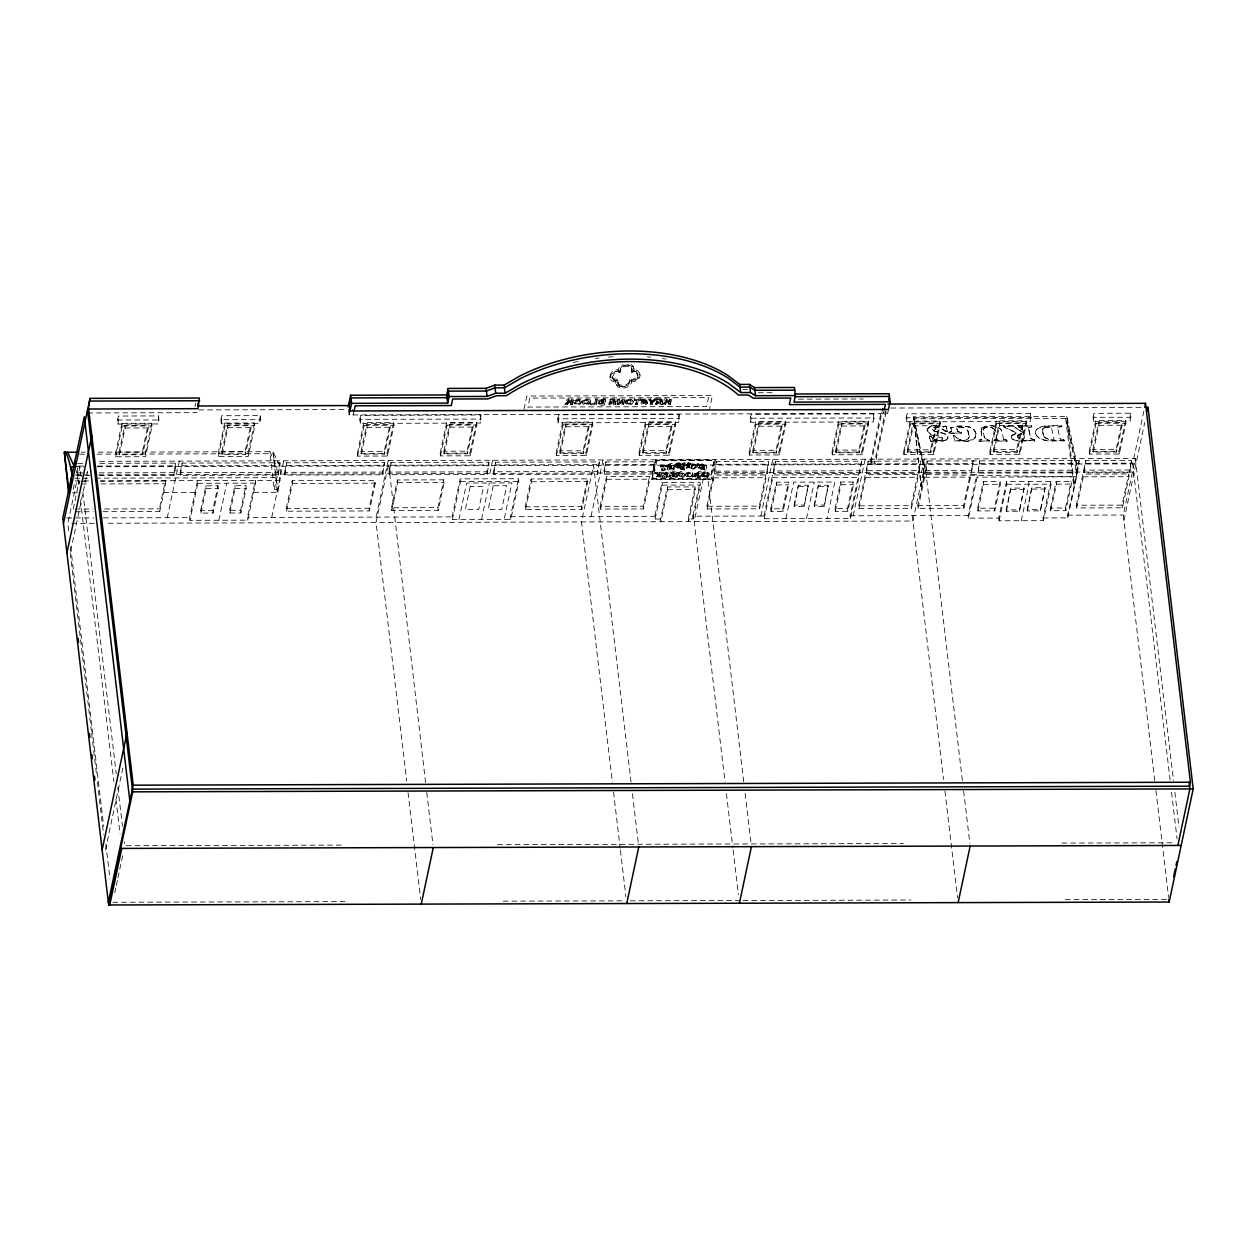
<?xml version="1.0" encoding="UTF-8"?>
<svg xmlns="http://www.w3.org/2000/svg" width="1256" height="1256" viewBox="0 0 1256 1256"><rect width="100%" height="100%" fill="white"/><g stroke="black" fill="none" stroke-linecap="round" stroke-linejoin="round"><path stroke-width="0.75" stroke-dasharray="5 3.75" d="M598.029 403.647L599.819 402.14C596.631 398.937 603.225 398.34 605.502 399.016L604.56 404.715C601.969 406.646 594.653 403.317 599.724 401.323M1017.8 435.487L1017.753 437.261C1023.766 441.877 1030.171 442.803 1017.784 436.994L1018.114 434.906M425.596 782.661L388.198 460.544L376.172 517.111M624.263 386.707L628.565 384.87L631.548 380.442C632.883 389.156 614.718 391.48 615.974 381.84C606.161 382.358 609.553 368.322 618.046 369.971L619.522 366.846L622.929 364.507M609.898 377.962L611.468 373.958L615.314 371.697M615.063 380.458C611.123 379.924 610.761 373.958 614.121 372.31M612.002 377.679L614.278 373.66L619.993 372.373C619.663 364.915 634.374 363.863 631.721 372.341C636.368 370.85 640.544 376.863 635.646 379.453M634.688 371.289C641.643 373.252 634.751 381.212 629.774 379.375C630.104 386.848 615.377 387.9 618.046 379.406L613.823 378.762L611.829 376.329M631.219 364.491L633.636 366.815L633.793 369.923C642.24 369.138 640.67 380.442 633.197 380.411M639.869 373.801C641.204 378.558 635.913 381.903 631.705 381.793M690.313 464.076C696.389 462.789 689.654 465.254 691.852 468.425A1.57 0.911 -7.3 0 0 692.574 468.818C698.634 469.76 691.773 460.921 698.477 463.935L696.483 468.614L691.679 468.896A2.324 1.35 -7.3 0 1 691.083 468.127C693.077 465.27 688.822 463.197 691.444 465.646M691.083 468.127L691.318 464.704M956.695 427.982L957.716 431.342L961.327 432.425L957.684 431.609L956.695 427.982L961.028 426.773L965.252 427.809L968.156 431.075L969.349 436.743L967.387 429.63M690.266 464.312L687.833 463.919L683.437 466.824L685.101 463.009C679.873 461.768 684.755 464.704 682.573 468.221L688.476 464.877L688.351 463.935L682.463 467.279M683.076 463.7L682.573 468.221M684.803 473.826C684.693 478.944 673.561 474.454 680.752 476.04A1.774 1.036 -6.8 0 0 681.93 475.632L682.416 472.617L678.899 473.716C683.201 465.191 689.466 483.183 677.832 475.317M693.061 473.795C692.872 477.264 684.755 477.673 685.666 473.748A3.485 2.041 -6.8 0 1 686.938 472.633C698.305 468.771 689.403 483.34 685.446 474.674M685.54 475.49L685.76 474.548A3.485 2.041 -6.8 0 1 687.048 473.434L691.271 473.01L693.155 474.611M688.351 463.935L686.608 468.143C689.513 471.377 691.067 459.9 687.707 462.977L683.437 466.824M688.633 467.468L689.199 464.61L690.439 464.108M703.109 472.115L702.842 474.454C701.256 470.45 711.273 471.345 708.714 475.16A3.25 1.9 -6.8 0 1 707.191 476.087C703.501 478.206 698.163 472.79 705.04 474.36L703.941 475.82M709.232 473.763L708.808 475.977A3.25 1.9 -6.8 0 1 707.285 476.903L703.439 477.06L701.963 475.93M590.194 400.852C591.592 406.944 578.466 405.562 583.161 400.036A3.548 2.072 -6.8 0 1 585.092 399.157C590.351 398.764 593.9 401.999 585.186 399.973A3.548 2.072 -6.8 0 0 583.271 400.852L582.282 402.893M633.275 401.543C633.181 406.897 621.72 404.997 626.163 399.91A3.548 2.072 -6.8 0 1 628.079 399.047L631.454 399.063L633.275 401.543L633.181 400.727C633.134 404.385 626.273 405.264 625.19 401.967M655.302 472.476L657.893 474.721L656.621 477.233C660.53 478.85 666.873 467.593 658.348 475.176L657.076 473.512L657.94 472.24L655.349 472.256L657.987 475.537L656.621 477.233M687.377 475.004C687.801 469.038 694.537 475.019 689.403 476.935C683.986 474.642 691.35 477.798 691.13 473.434M687.472 475.82L688.853 473.308L691.224 474.25M691.695 467.954L693.485 464.971L690.376 465.254M665.507 475.145C660.593 473.104 668.946 470.529 670.751 472.209C668.459 474.14 671.536 479.557 666.23 477.217L667.501 474.517L664.534 476.401L661.896 476.181L665.413 474.328L661.943 477.217L664.628 477.217C667.847 477.374 669.055 470.309 665.868 473.292C665.335 476.118 669.338 475.098 667.925 472.476M664.032 474.234L665.759 473.088L670.798 473.245M694.709 473.339L696.279 475.066C691.365 473.01 699.718 470.435 701.523 472.115C699.309 474.219 702.261 479.368 697.017 477.123L698.273 474.423L695.306 476.322L692.621 476.322L695.4 477.123C698.556 477.296 699.922 470.231 696.64 473.214C696.107 476.024 700.11 475.004 698.697 472.397M694.804 474.156L696.546 473.01L701.57 473.167M668.349 465.505L668.553 464.437C677.675 459.272 675.273 474.784 667.501 469.603C665.727 464.893 671.787 471.173 671.599 466.541C668.161 468.912 668.192 465.317 671.646 466.274L671.96 464.642L669.699 464.814A2.669 1.554 -7.3 0 0 668.726 465.505L668.851 466.447A2.669 1.554 -7.3 0 1 669.825 465.756L672.086 465.584L671.96 464.642M667.501 469.603L667.501 467.342M625.284 402.784L626.257 400.727A3.548 2.072 -6.8 0 1 628.173 399.848L633.118 400.978M581.293 400.994L580.853 403.411A3.642 2.12 -6.8 0 1 579.283 404.495L575.436 404.652L573.945 402.501L575.939 402.831A1.664 0.973 -6.8 0 0 577.195 403.223L578.027 403.113A1.837 1.068 -6.8 0 0 579.016 402.595L579.471 400.46A1.868 1.083 -6.8 0 0 578.671 399.958L574.51 401.261L575.436 399.549L578.78 399.047L580.979 400.052L581.387 401.81L578.875 399.863L574.51 401.261M671.599 473.276L671.834 472.209C680.925 466.981 678.193 482.681 670.688 477.202C669.118 472.727 674.943 478.913 674.802 474.344C671.379 476.558 671.489 473.041 674.849 474.077L675.194 472.46L672.965 472.586A2.638 1.539 -6.8 0 0 671.976 473.276L672.07 474.077A2.638 1.539 -6.8 0 1 673.059 473.402L675.194 472.46M670.688 477.202L670.735 475.082M583.899 401.904L584.511 400.476A2.025 1.177 -6.8 0 1 586.05 399.863L587.023 399.848A2.041 1.193 -6.8 0 1 588.091 400.24C591.027 404.95 582.423 403.867 583.993 402.705M626.901 401.779L627.498 400.366A2.025 1.177 -6.8 0 1 629.052 399.738L630.01 399.738A2.041 1.193 -6.8 0 1 631.093 400.13L630.967 403.207L627.168 403.223L626.901 401.779L629.303 403.05L631.485 400.994M588.499 401.104C588.923 403.851 582.47 403.835 584.605 401.292A2.025 1.177 -6.8 0 1 586.16 400.664L587.117 400.664A2.041 1.193 -6.8 0 1 588.201 401.056L588.593 401.92M945.014 440.605L930.539 441.311L929.33 436.256L930.837 435.989C933.271 439.443 938.938 442.175 942.565 439.019M926.865 430.541L930.476 434.011L941.341 436.695L942.534 439.286C938.923 442.473 932.816 439.679 930.837 435.989M930.539 441.311L929.362 435.989M932.03 441.296L930.57 441.044M932.973 440.401L941.686 441.594L947.087 439.38M927.179 428.955C931.544 423.445 939.928 428.076 944.622 426.176L946.082 426.176L947.401 431.797L939.645 427.542L933.098 427.809M942.675 438.156L942.22 437.606C921.512 436.083 923.71 421.278 943.586 426.914M943.57 427.181L944.622 426.176M947.401 431.797L946.082 426.176M945.925 431.797L939.676 427.275L934.543 427.024L932.376 428.343L933.601 431.028L944.481 433.76L947.338 435.91M951.483 431.499C945.438 432.802 953.649 433.163 951.2 429.112M948.877 433.273L961.531 432.975L948.877 433.273L948.735 432.19M975.975 433.634L974.311 430.07A11.32 6.735 6.6 0 0 968.988 426.805L958.721 425.863L950.761 427.747L961.594 425.988L968.957 427.071A11.32 6.735 6.6 0 1 974.279 430.337L975.363 431.876M951.561 430.839L951.012 428.265M969.051 437.606C965.864 442.724 957.637 440.055 955.047 435.565L953.508 435.832L955.015 435.832C957.512 440.778 967.842 443.305 969.365 436.476M975.755 436.57C972.144 442.85 963.336 442.065 957.245 440.652L954.811 441.233L957.276 440.385L967.104 441.201L973.573 439.113M978.722 440.087C982.428 439.93 983.731 438.203 978.722 440.087L978.864 441.17L989.43 440.872L978.864 441.17M984.908 438.47C992.711 440.919 984.987 441.311 984.186 436.476M994.155 440.071L1007.029 441.091L994.297 441.123L994.155 440.071L996.872 439.647M1003.764 426.271L1013.105 425.988L1023.42 432.912L1013.074 426.255L1003.764 426.271L1003.937 427.087C1019.213 434.089 1022.101 435.502 1003.968 426.82L1003.795 426.004M1003.685 439.239L1006.872 440.306L1003.324 438.611M1022.463 428.406L1018.852 427.056L1018.71 425.972L1031.663 425.925L1031.804 427.009L1028.617 427.668L1031.804 427.009M1018.852 427.056L1018.71 425.972M1022.101 427.778L1018.883 426.789M1017.768 435.754L1019.307 434.089L1023.656 433.618L1018.6 434.702M1034.63 439.93L1030.736 438.784L1028.554 428.06L1030.768 438.517L1034.63 439.93L1034.771 441.013C1031.537 439.003 1008.803 445.158 1011.535 435.314M1031.663 425.925L1018.679 426.239M1034.771 441.013C1028.491 438.47 1016.198 444.357 1011.127 437.308M1044.411 437.025C1049.467 441.641 1062.749 441.484 1045.494 437.967M1057.882 427.291L1061.069 426.663L1058.651 426.852L1057.756 428.202L1059.97 438.705M1035.588 433.508C1034.426 427.511 1043.579 425.596 1048.666 425.878C1083.583 427.087 1039.937 422.613 1036.122 430.227M1036.373 435.204C1042.402 443.713 1055.464 440.04 1064.052 440.935L1063.91 439.851L1060.362 439.066M1064.052 440.935L1063.91 439.851M997.123 439.663L995.647 431.263M1028.523 428.327L1028.648 427.401M615.754 383.441L615.817 380.49L615.974 381.84M620.009 386.267L618.156 384.462L618.046 379.406M631.721 372.341L631.595 367.286L629.743 365.496M634.013 368.322L633.95 371.274L633.793 369.923M660.593 466.227L660.829 465.018L667.658 464.908L667.548 467.059L666.214 466.164A8.227 4.788 -7.3 0 0 665.193 466.164C663.152 470.545 667.925 470.466 661.582 470.152L663.309 465.238A8.227 4.788 -7.3 0 0 662.273 465.285C658.395 467.075 663.262 467.389 663.309 465.238M660.719 467.169L660.829 465.018M661.52 468.975C666.763 474.234 664.094 460.764 667.156 467.059M661.582 470.152L662.791 469.493L663.435 466.18M667.548 467.059L667.658 464.908M668.475 466.447L668.679 465.379L674.927 465.27L674.802 464.328M669.181 468.284L669.401 465.584M671.599 466.541C673.295 469.822 667.595 470.403 667.862 467.342M669.778 465.584L671.034 467.232L672.086 465.584M673.232 469.085L673.734 464.814M673.106 468.143L674.001 468.551L667.376 468.661M673.86 465.756L674.927 465.27M680.972 469.1L684.112 468.394L684.112 469.98L681.097 470.042L680.972 469.1L684.112 468.394M681.097 470.042L681.097 468.441M683.186 464.642L682.196 464.014L685.164 464.186M683.311 465.882L685.101 463.009M686.545 466.965L689.528 467.138L688.524 466.525M686.608 468.143L688.476 464.877M694.866 465.175L694.788 463.998M694.741 464.233C697.253 464.422 694.599 469.257 692.449 467.876A1.57 0.911 -7.3 0 1 691.726 467.483L691.569 467.012M698.556 465.113L698.477 463.935M763.931 516.028L772.503 474.972L858.664 474.721L858.978 477.437L850.406 518.493L764.245 518.728L763.931 516.028L692.778 516.216L693.092 518.932L688.241 518.948L688.555 521.648L695.369 489.605L695.055 486.904L667.391 486.983L660.577 519.026L660.892 521.727L667.705 489.683L667.391 486.983M764.245 518.728L772.817 477.673L772.503 474.972M850.406 518.493L850.092 515.792L858.664 474.721M760.885 516.028L772.785 459.46L773.429 464.877M73.209 489.448L74.292 484.345M77.637 468.001L76.004 475.647L89.71 475.6M70.65 550.929L87.637 471.047M117.53 419.991L118.378 416.034L158.476 415.924L158.963 419.975L158.115 423.947L118.017 424.057L117.53 419.991L158.963 419.975M118.017 424.057L118.378 416.034M121.942 423.319L115.395 454.091L115.709 456.791L145.539 456.713L152.086 425.941L151.756 423.241L121.942 423.319L122.256 426.035L115.709 456.791M119.132 452.097L124.831 425.297L148.02 425.235L148.349 427.935L142.65 454.735L119.446 454.798L119.132 452.097L142.336 452.034L148.02 425.235M119.446 454.798L125.145 427.998L124.831 425.297M151.756 423.241L145.225 453.997L145.539 456.713M158.476 415.924L158.115 423.947M102.945 511.694L159.732 511.537L159.418 508.821L165.321 481.032L100.7 481.221M159.732 511.537L165.635 483.748L165.321 481.032M99.491 475.584L173.83 475.38L175.542 463.119L97.277 463.338M173.83 475.38L175.542 463.119M167.252 517.692L175.699 477.955L176.028 480.655M179.278 461.125L176.405 474.642L175.448 466.525M180.142 472.649L182.183 463.103L280.01 462.82L278.298 475.082L180.472 475.349L180.142 472.649L277.984 472.382L280.01 462.82M180.472 475.349L182.183 463.103M194.994 406.661L195.748 403.129M105.441 849.904L123.308 765.877M189.986 520.329L189.672 517.629L197.537 480.608L197.851 483.309L189.986 520.329L247.777 520.172L255.643 483.152L255.313 480.451L247.448 517.456L247.777 520.172M114.751 892.843L115.944 887.176M116.353 885.292L117.546 879.64M117.954 877.756L123.167 853.248M200.677 510.376L205.906 485.805L217.963 485.774L218.293 488.474L213.065 513.06L200.991 513.092L200.677 510.376L212.751 510.344L217.963 485.774M200.991 513.092L206.22 488.505L205.906 485.805M220.852 419.708L221.7 415.736L260.259 415.626L259.898 423.665L221.339 423.774L220.852 419.708L260.73 419.692M221.339 423.774L221.7 415.736M224.667 423.036L218.136 453.809L218.45 456.509L248.28 456.43L254.811 425.658L254.497 422.958L224.667 423.036L224.997 425.737L218.45 456.509M221.872 451.815L227.556 425.015L250.76 424.952L251.074 427.652L245.391 454.452L222.186 454.515L221.872 451.815L245.061 451.736L250.76 424.952M222.186 454.515L227.886 427.715L227.556 425.015M218.874 520.251L226.755 483.23M229.613 510.297L234.841 485.727L245.846 485.695L246.16 488.396L240.932 512.982L229.927 513.013L229.613 510.297L240.618 510.266L245.846 485.695M229.927 513.013L235.155 488.427L234.841 485.727M254.497 422.958L247.95 453.714L248.28 456.43M260.259 415.626L259.898 423.665M277.215 491.551L273.149 451.673L94.891 452.176M274.326 489.573L277.56 474.36L276.587 466.243L269.836 451.689L274.326 489.573L277.639 489.557M271.72 517.394L283.746 460.826M253.696 492.336L277.953 492.274L280.166 477.657L97.999 478.159M284.61 472.35L286.635 462.805L384.462 462.538L382.75 474.784L284.924 475.066L284.61 472.35L382.436 472.083L384.462 462.538M284.924 475.066L286.635 462.805M286.258 508.476L292.177 480.687L375.026 480.467L375.34 483.168L369.437 510.957L286.588 511.192L286.258 508.476L369.123 508.256L375.026 480.467M286.588 511.192L292.491 483.403L292.177 480.687M888.479 409.472L887.647 413.444L349.105 414.951L349.953 410.979M354.098 410.963L353.25 414.935L352.606 409.519M359.797 419.331L360.645 415.359L480.781 415.014L480.42 423.052L360.284 423.382L359.797 419.331L481.268 419.08M360.284 423.382L360.645 415.359M357.316 453.416L363.863 422.644L393.693 422.565L394.007 425.266L387.46 456.038L357.646 456.116L357.316 453.416L387.146 453.338L393.693 422.565M357.646 456.116L364.177 425.36L363.863 422.644M361.053 451.422L366.752 424.622L389.957 424.559L390.271 427.26L384.572 454.06L361.383 454.123L361.053 451.422L384.257 451.359L389.957 424.559M361.383 454.123L367.066 427.338L366.752 424.622M388.073 465.96L376.046 522.512L406.677 780.934M389.062 472.068L391.087 462.506L488.929 462.239L487.218 474.501L389.391 474.768L389.062 472.068L486.888 471.801L488.929 462.239M389.391 474.768L391.087 462.506M391.511 507.754L397.414 479.965L443.823 479.839L444.137 482.54L438.234 510.329L391.841 510.454L391.511 507.754L437.904 507.628L443.823 479.839M391.841 510.454L397.744 482.665L397.414 479.965M440.165 453.18L446.712 422.424L476.542 422.33L476.856 425.046L470.325 455.802L440.495 455.897L440.165 453.18L469.995 453.102L476.542 422.33M440.495 455.897L447.026 425.125L446.712 422.424M443.902 451.187L449.601 424.387L472.805 424.324L473.12 427.04L467.42 453.824L444.231 453.903L443.902 451.187L467.106 451.124L472.805 424.324M444.231 453.903L449.931 427.103L449.601 424.387M452.082 516.891L460.167 478.897L518.555 478.74L518.869 481.44L510.8 519.435L452.411 519.607L452.082 516.891L247.448 517.456M452.411 519.607L460.481 481.613L460.167 478.897M480.781 415.014L480.42 423.052M458.927 519.576L466.683 483.058L511.93 482.932L504.174 519.45M489.793 473.763L492.666 460.245M481.55 519.513L489.306 482.995M493.53 471.769L495.555 462.224L599.3 461.941L597.589 474.187L493.844 474.485L493.53 471.769L597.259 471.487L599.3 461.941M493.844 474.485L495.555 462.224M524.019 409.126L526.798 396.064L712.388 395.546L709.609 408.608M510.8 519.435L510.47 516.734L518.555 478.74M525.196 506.796L531.115 479.007L587.447 478.85L587.761 481.566L581.858 509.355L525.526 509.512L525.196 506.796L581.544 506.639L587.447 478.85M525.526 509.512L531.429 481.723L531.115 479.007M557.727 418.766L558.575 414.81L679.056 414.464L678.695 422.503L558.214 422.832L557.727 418.766L679.543 418.531M558.214 422.832L558.575 414.81M556.157 452.866L562.704 422.095L592.534 422.016L592.848 424.716L586.317 455.488L556.486 455.567L556.157 452.866L585.987 452.772L592.534 422.016M556.486 455.567L563.018 424.795L562.704 422.095M559.893 450.873L565.592 424.073L588.797 424.01L589.111 426.71L583.412 453.51L560.223 453.573L559.893 450.873L583.098 450.794L588.797 424.01M571.135 401.276L568.277 399.125L566.064 399.125L571.229 402.093L571.59 399.11L573.333 399.926L572.296 404.793L570.648 404.809L570.868 402.517L569.706 401.7L564.949 404.825L567.084 404.809L569.706 401.7M560.223 453.573L565.922 426.773L565.592 424.073M570.648 404.809L570.868 402.517M571.229 402.093L571.59 399.11M572.296 404.793L573.238 399.11M590.461 403.93L594.732 403.098L595.58 399.094L597.228 399.078L596.302 404.73L590.555 404.746L590.461 403.93L596.207 403.914L597.228 399.078M590.555 404.746L590.634 403.113M595.58 399.094L594.826 403.914L594.732 403.098M602.99 403.082L603.273 401.779L603.084 403.898L599.646 402.689L602.456 401.779M603.539 401.779L603.681 399.832L603.539 401.779C600.462 403.521 599.002 398.78 602.739 399.832M604.56 404.715L605.502 399.016M614.121 402.532L610.039 402.548L609.945 401.732L614.294 401.716L614.435 399.816L614.529 400.633L610.133 400.648L610.212 399L616.256 398.984L616.351 399.8L615.314 404.683L609.113 404.699L609.191 403.066L613.744 403.05L614.027 401.716L613.839 403.867L613.744 403.05M609.113 404.699L609.191 403.066M609.945 401.732L614.2 400.899M610.133 400.648L610.212 399M610.039 402.548L610.118 400.915M614.294 401.716L614.529 400.633M591.011 516.499L603.037 459.947L603.665 465.348M615.314 404.683L616.256 398.984M616.947 403.867L618.611 403.851L622.568 400.664L622.662 401.48L618.706 404.668L617.057 404.668L617.999 398.984L619.522 398.984L618.925 403.05L624.452 398.968L622.85 398.968L618.925 403.05M617.057 404.668L617.999 398.984M603.885 471.471L605.926 461.91L654.486 461.784L652.775 474.046L604.215 474.171L603.885 471.471L652.445 471.33L654.486 461.784M618.831 402.234L619.522 398.984M604.215 474.171L605.926 461.91M600.101 506.356L606.444 476.589L649.525 476.464L649.839 479.18L643.512 508.947L600.431 509.073L600.101 506.356L643.198 506.247L649.525 476.464M624.546 399.785L623.51 404.652L621.987 404.668L622.568 400.664M621.987 404.668L622.662 401.48M600.431 509.073L606.758 479.29L606.444 476.589M623.51 404.652L624.452 398.968M636.714 400.57L634.311 400.57L634.39 398.937L640.858 398.921L640.78 400.554L638.362 400.57L637.499 404.62L635.85 404.62L636.619 399.753L635.85 404.62M634.311 400.57L634.39 398.937M637.499 404.62L638.268 399.753L638.362 400.57M640.858 398.921L640.78 400.554M639.021 452.631L645.553 421.859L675.383 421.78L675.697 424.481L669.165 455.253L639.335 455.331L639.021 452.631L668.836 452.553L675.383 421.78M639.335 455.331L645.867 424.575L645.553 421.859M656.307 398.874L652.712 401.716L652.382 404.573L650.734 404.589L651.079 401.716L648.677 398.906L650.577 398.89L652.147 401.637L656.307 398.874L654.376 398.89L652.037 400.821M650.734 404.589L651.079 401.716M652.382 404.573L652.712 401.716M642.742 450.637L648.441 423.837L671.646 423.774L671.96 426.475L666.261 453.275L643.072 453.338L642.742 450.637L665.947 450.574L671.646 423.774M643.072 453.338L648.771 426.553L648.441 423.837M660.923 402.407L656.825 402.422L656.731 401.606L661.096 401.59L661.221 399.691L661.315 400.507L656.919 400.507L657.014 398.874L663.042 398.859L663.137 399.675L662.1 404.558L655.915 404.573L655.993 402.94L660.546 402.925L660.829 401.59L660.64 403.725L660.546 402.925M655.915 404.573L655.993 402.94M656.731 401.606L661.001 400.774M656.919 400.507L657.014 398.874M656.825 402.422L656.904 400.79M661.096 401.59L661.315 400.507M662.1 404.558L663.042 398.859M715.465 459.633L711.273 479.321L651.958 479.478L655.93 459.994L715.245 459.837M651.958 479.478L656.15 459.79M669.134 401.009L666.277 398.843L664.063 398.859L669.228 401.826L669.605 398.843L671.332 399.644L670.296 404.526L668.663 404.526L668.867 402.25L667.721 401.433L662.948 404.542L665.083 404.542L667.721 401.433M656.81 460.591L653.104 478.881L710.331 478.175L714.099 460.434L656.81 460.591L714.099 460.434M668.663 404.526L668.867 402.25M669.228 401.826L669.605 398.843M655.397 473.292L655.349 472.256M670.296 404.526L671.238 398.843M657.076 473.512L657.94 472.24M663.404 473.276L663.356 472.225L659.353 472.24L660.311 473.418M659.588 476.809L659.73 474.784L663.356 472.225M659.494 475.993L660.42 476.416L656.527 476.432M660.577 519.026L655.114 519.042L654.784 516.326L662.006 482.398L699.985 482.304L700.314 485.004L693.092 518.932M655.114 519.042L662.32 485.114L662.006 482.398M679.056 414.464L678.695 422.503M666.182 476.165C672.211 479.4 667.14 473.402 670.751 472.209M666.23 477.217L667.595 475.317M671.709 474.077L671.834 472.209M672.368 475.914L672.635 473.355M674.849 474.077C676.45 477.327 671.002 478.112 671.081 475.082M675.288 473.276L674.943 474.894L673.373 474.705L673.012 473.355M676.356 476.762L676.953 472.649M676.23 475.773L677.141 476.369L670.578 476.385M677.047 473.465L678.02 472.193M692.621 476.322L696.185 474.25M692.715 477.139L692.668 476.103M696.97 476.087C702.983 479.305 697.912 473.324 701.523 472.115M697.017 477.123L698.367 475.239M688.241 518.948L695.055 486.904M692.778 516.216L699.985 482.304M702.057 476.731L701.413 474.375M703.658 475.851L704.145 476.04A2.135 1.24 -6.8 0 0 705.338 476.071C709.719 474.925 705.448 469.744 703.172 473.638L703.266 474.454C705.542 470.56 709.813 475.726 705.448 476.888A2.135 1.24 -6.8 0 1 704.239 476.84L703.847 475.004L705.04 474.36M705.087 475.412L701.507 475.192M714.177 460.983L710.331 478.175M706.798 506.262L713.424 475.129L765.877 474.988L766.191 477.688L759.566 508.821L707.112 508.978L706.798 506.262L759.252 506.121L765.877 474.988M714.256 471.157L716.297 461.611L768.75 461.454L767.039 473.716L714.586 473.873L714.256 471.157L766.71 471.016L768.75 461.454M707.112 508.978L713.738 477.83L713.424 475.129M714.586 473.873L716.297 461.611M750.287 418.232L751.119 414.26L873.705 413.93L874.176 417.981L873.344 421.953L750.758 422.299L750.287 418.232L874.176 417.981M750.758 422.299L751.119 414.26M749.125 452.317L755.672 421.561L785.502 421.482L785.816 424.183L779.285 454.939L749.455 455.033L749.125 452.317L778.956 452.239L785.502 421.482M749.455 455.033L755.986 424.261L755.672 421.561M752.862 450.323L758.561 423.539L781.766 423.476L782.08 426.176L776.381 452.976L753.192 453.039L752.862 450.323L776.067 450.26L781.766 423.476M753.192 453.039L758.875 426.239L758.561 423.539M773.335 471L775.376 461.439L861.538 461.203L859.826 473.465L773.665 473.7L773.335 471L859.512 470.749L861.538 461.203M773.665 473.7L775.376 461.439M770.744 508.79L776.396 482.194L788.423 482.163L788.737 484.879L783.085 511.475L771.074 511.506L770.744 508.79L782.771 508.759L788.423 482.163M771.074 511.506L776.726 484.91L776.396 482.194M785.942 518.665L793.698 482.147L834.816 482.037L827.045 518.555M794.153 505.1L798.376 485.256L808.315 485.224L804.264 506.419L794.326 506.451L794.153 505.1L804.107 505.069L808.315 485.224M794.326 506.451L798.376 485.256M806.493 518.618L814.265 482.1M814.171 505.116L818.394 485.271L828.332 485.24L824.281 506.435L814.343 506.466L814.171 505.116L824.124 505.085L828.332 485.24M814.343 506.466L818.394 485.271M831.974 452.097L838.521 421.325L868.351 421.247L868.665 423.947L862.134 454.719L832.304 454.798L831.974 452.097L861.804 452.003L868.351 421.247M832.304 454.798L838.835 424.041L838.521 421.325M835.711 450.103L841.41 423.303L864.615 423.241L864.929 425.941L859.23 452.741L836.041 452.804L835.711 450.103L858.916 450.041L864.615 423.241M836.041 452.804L841.74 426.004L841.41 423.303M835.005 508.617L840.657 482.021L853.154 481.99L853.468 484.69L847.816 511.286L835.318 511.318L835.005 508.617L847.502 508.586L853.154 481.99M835.318 511.318L840.971 484.722L840.657 482.021M873.705 413.93L873.344 421.953M853.154 515.776L865.18 459.209M858.68 505.838L865.29 474.705L917.743 474.564L918.073 477.264L911.448 508.397L858.994 508.554L858.68 505.838L911.134 505.697L917.743 474.564M866.138 470.733L868.163 461.188L920.617 461.046L918.905 473.292L866.452 473.449L866.138 470.733L918.591 470.592L920.617 461.046M858.994 508.554L865.62 477.421L865.29 474.705M866.452 473.449L868.163 461.188M884.35 409.487L883.502 413.46L882.858 408.043L870.832 464.61L870.518 461.91L881.288 411.23M886.202 411.795L874.977 464.594L874.663 461.894L885.527 410.775M906.173 417.808L907.005 413.836L1030.564 413.491L1031.05 417.541L1030.203 421.514L906.644 421.859L906.173 417.808L1031.05 417.541M906.644 421.859L907.005 413.836M903.629 451.893L910.16 421.121L939.99 421.043L940.304 423.759L933.773 454.515L903.943 454.594L903.629 451.893L933.443 451.815L939.99 421.043M903.943 454.594L910.474 423.837L910.16 421.121M978 473.135L979.711 460.874L978 473.135L1077.413 472.853L1075.733 458.597L1066.784 416.38L913.583 416.804L921.182 486.449L913.818 418.798L922.768 461.015M907.35 449.899L913.049 423.099L936.254 423.036L936.568 425.753L930.884 452.537L907.68 452.6L907.35 449.899L930.555 449.836L936.254 423.036M907.68 452.6L913.379 425.815L913.049 423.099M913.583 416.804L922.532 459.021L923.71 474.548L1076.565 476.825L1074.649 460.591L1065.7 418.374L1073.723 486.025L1077.334 472.13M921.433 472.57L924.306 459.052L962.473 781.169M924.95 464.453L912.924 521.02L104.907 523.281M921.182 486.449L924.133 472.554M998.787 518.084L999.101 520.785L1043.422 520.659L1051.178 484.141L1050.864 481.44L1006.543 481.566L998.787 518.084L968.423 518.163L977.152 477.107L976.823 474.391L970.197 474.423L970.527 477.123L963.902 508.256L918.073 508.382L917.759 505.681L924.369 474.548M925.546 473.276L927.242 461.015L925.546 473.276L971.359 473.151L973.07 460.889L971.359 473.151M918.073 508.382L924.699 477.249L922.532 459.021M963.902 508.256L963.588 505.556L970.197 474.423M968.423 518.163L968.109 515.462L976.823 474.391M977.67 508.225L983.322 481.629L1000.106 481.582L1000.42 484.282L994.768 510.878L977.984 510.925L977.67 508.225L994.454 508.178L1000.106 481.582M989.791 451.658L996.322 420.886L1026.152 420.807L1026.466 423.507L1019.935 454.28L990.105 454.358L989.791 451.658L1019.621 451.563L1026.152 420.807M977.984 510.925L983.636 484.329L983.322 481.629M990.105 454.358L996.652 423.602L996.322 420.886M993.527 449.664L999.211 422.864L1022.415 422.801L1022.729 425.501L1017.046 452.301L993.841 452.364L993.527 449.664L1016.716 449.601L1022.415 422.801M993.841 452.364L999.54 425.564L999.211 422.864M999.101 520.785L1006.872 484.267L1006.543 481.566M1006.166 509.936L1010.797 488.097L1024.064 488.066L1019.574 511.239L1006.323 511.286L1006.166 509.936L1019.417 509.889L1024.064 488.066M1006.323 511.286L1010.797 488.097M1030.564 413.491L1030.203 421.514M1021.254 520.722L1029.025 484.204L1028.695 481.503M1027.157 509.559L1031.804 487.736L1045.055 487.705L1040.58 510.878L1027.314 510.925L1027.157 509.559L1040.423 509.528L1045.055 487.705M1027.314 510.925L1031.804 487.736M1043.422 520.659L1043.092 517.959L1050.864 481.44M1066.784 416.38L1074.382 486.025M1050.487 508.021L1056.139 481.425L1071.132 481.378L1071.447 484.094L1065.794 510.674L1050.801 510.721L1050.487 508.021L1065.481 507.974L1071.132 481.378M1050.801 510.721L1056.453 484.125L1056.139 481.425M1043.092 517.959L1067.851 517.88L1067.522 515.18L1076.91 474.124L1075.733 458.597M1075.309 460.591L1066.36 418.374L913.159 418.798L922.108 461.015L1079.124 460.591L1077.099 470.152L977.67 470.435M1067.851 517.88L1076.565 476.825L977.152 477.107M1077.413 472.853L1079.124 460.591M1093.081 417.275L1093.929 413.318L1130.384 413.208L1130.855 417.275L1130.023 421.247L1093.568 421.341L1093.081 417.275L1130.855 417.275M1093.568 421.341L1093.929 413.318M1076.266 505.242L1082.876 474.109L1128.704 473.967L1129.034 476.683L1122.409 507.817L1076.58 507.942L1076.266 505.242L1122.095 505.116L1128.704 473.967M1083.724 470.137L1085.749 460.575L1131.578 460.45L1129.866 472.711L1084.038 472.837L1083.724 470.137L1129.552 470.011L1131.578 460.45M1076.58 507.942L1083.206 476.809L1082.876 474.109M1084.038 472.837L1085.749 460.575M1089.203 451.375L1095.75 420.603L1125.58 420.525L1125.894 423.241L1119.363 453.997L1089.533 454.075L1089.203 451.375L1119.033 451.296L1125.58 420.525M1089.533 454.075L1096.064 423.319L1095.75 420.603M1092.94 449.381L1098.639 422.581L1121.843 422.518L1122.158 425.235L1116.458 452.019L1093.27 452.082L1092.94 449.381L1116.144 449.318L1121.843 422.518M1093.27 452.082L1098.953 425.297L1098.639 422.581M1130.384 413.208L1130.023 421.247M1143.871 411.089L1132.645 463.872L1170.168 780.588M1154.782 780.792L1123.288 515.023L1135.314 458.456L98.031 461.345M1123.932 520.439L1144.781 422.393M681.254 466.698L680.893 468.237L675.618 467.86L675.807 466.369L679.716 465.081L678.727 464.249A1.57 0.911 -7.3 0 0 677.643 464.485C673.828 466.918 677.251 460.968 680.375 463.213A2.12 1.24 -7.3 0 1 681.145 463.7L681.364 464.924A2.12 1.24 -7.3 0 1 680.893 465.882L676.905 467.687L681.254 466.698L681.129 465.756L676.78 466.745L680.768 464.94A2.12 1.24 -7.3 0 0 681.254 463.982M675.979 465.536L676.183 463.166M704.569 467.923L704.208 469.446L698.917 469.069L699.121 467.593L703.015 466.306L702.041 465.474A1.57 0.911 -7.3 0 0 700.958 465.709C697.127 468.127 700.55 462.192 703.674 464.422A2.12 1.24 -7.3 0 1 704.475 464.971L704.679 466.149A2.12 1.24 -7.3 0 1 704.192 467.106L700.22 468.912L704.569 467.923L704.443 466.981L700.094 467.97L704.082 466.164A2.12 1.24 -7.3 0 0 704.553 465.207M699.294 466.761L699.482 464.39M680.893 468.237L681.129 465.756M704.208 469.446L704.443 466.981M678.57 474.517L678.837 472.178M1042.558 429.489L1043.516 436.177M981.203 428.877L982.129 436.853M619.993 372.373L620.527 368.558L622.552 366.281M629.774 379.375L629.24 383.206L625.786 386.251M581.245 401.575L580.759 402.595A3.642 2.12 -6.8 0 1 579.189 403.678L575.829 403.961L573.945 402.501M590.132 401.528C589.205 404.558 583.239 405.201 582.187 402.093M947.652 438.878L947.95 436.947M641.596 400.319L641.722 399.989A2.324 1.35 -6.8 0 1 643.103 399.063L647.138 399.204L647.515 401.528A2.276 1.335 -6.8 0 1 646.51 402.108C639.854 401.559 644.94 406.159 646.008 402.108L647.578 402.187C648.096 405.939 638.817 405.531 641.408 401.606C646.667 401.59 646.181 397.775 643.323 401.166L641.596 400.319L643.229 400.35M641.69 401.119L641.832 400.805A2.324 1.35 -6.8 0 1 643.213 399.863L647.798 400.633M642.742 403.019L647.704 399.816M983.118 429.819L983.479 429.081A5.432 3.234 6.6 0 1 985.929 427.621L991.251 427.574L994.171 428.893M675.869 464.594L677.534 463.543A1.57 0.911 -7.3 0 1 678.617 463.307C682.149 464.955 673.404 464.186 675.288 467.373M699.168 465.819L700.832 464.767A1.57 0.911 -7.3 0 1 701.916 464.532C705.464 466.18 696.719 465.411 698.603 468.582M647.578 402.187L644.595 403.851L640.937 402.784M698.446 464.171L695.95 467.891L691.554 467.954A2.324 1.35 -7.3 0 1 690.973 467.185M1011.174 436.162L1016.214 433.304M1042.527 429.756L1043.092 428.579M646.165 400.115C646.573 402.878 640.905 400.538 641.031 403.6M974.86 438.218L976.006 433.367M669.558 468.284L671.709 467.483M672.745 475.914L674.896 475.16M981.172 429.144L981.847 427.951M643.323 401.166L646.259 400.931M646.008 402.108L642.57 402.375M660.216 472.617L658.348 475.176M947.683 438.611L946.16 440.322M657.045 472.601L658.254 474.36M576.08 401.496L578.78 400.758A1.868 1.083 -6.8 0 1 579.566 401.276L579.11 403.396A1.837 1.068 -6.8 0 1 578.121 403.93L577.289 404.024A1.664 0.973 -6.8 0 1 576.033 403.647L575.609 402.187M678.994 474.517L682.51 473.434L682.024 476.432A1.774 1.036 -6.8 0 1 680.846 476.84L678.287 475.16M997.154 439.396L994.124 440.338M1043.061 428.845L1043.924 427.825M981.815 428.218C986.981 424.073 997.295 424.45 1001.252 430.086M652.806 402.517L656.401 399.691M564.855 404.008L568.717 401.025L566.064 399.125M564.949 404.825L568.717 401.025M662.854 403.741L666.732 400.743L664.063 398.859M662.948 404.542L666.732 400.743M696.279 475.066L692.763 476.903M1012.038 435.063L1016.183 433.571M982.836 427.417L992.13 425.988L1000.498 429.018M1043.893 428.092L1048.289 426.836L1051.507 427.794L1054.161 439.977M625.488 365.041L621.202 366.878L618.219 371.321L618.046 369.971M623.086 365.857L627.419 364.978M614.482 372.027L616.555 371.336M635.269 379.72L629.931 380.741M680.783 467.295L675.179 466.431M704.082 468.504L698.477 467.64M676.293 464.108L680.501 464.155A2.12 1.24 -7.3 0 1 681.27 464.642L681.364 464.924M699.608 465.332L703.8 465.364A2.12 1.24 -7.3 0 1 704.585 465.913L704.679 466.149M678.931 472.994L683.029 473.041L684.897 474.642M1045.023 427.558L1049.781 427.213L1051.79 428.72M703.203 472.931L707.458 472.963L709.326 474.564M574.055 403.302L575.703 403.003M958.375 427.323L962.551 427.15L966.366 428.877M622.348 386.769L624.546 386.55M616.319 371.509L619.836 371.022M694.913 464.94L698.603 464.877M660.954 465.96L667.784 465.85M681.223 469.383L684.237 469.336M742.704 389.611L747.665 389.596M758.326 392.751L775.125 392.704M798.502 399.173L863.217 398.984M571.684 399.926L573.333 399.926M595.674 399.895L597.322 399.895M605.596 399.832C604.544 399.314 596.71 399.612 599.819 402.14M610.039 399.832L616.351 399.8M618.093 399.8L619.616 399.785M634.202 399.769L640.952 399.738M648.677 398.906L652.147 401.637M656.825 399.706L663.137 399.675M669.699 399.659L671.332 399.644M603.775 400.648L600.494 401.433M603.445 400.962L600.399 400.617M603.367 402.595L599.756 403.49L604.45 403.898M570.554 403.992L572.202 403.992M609.019 403.882L615.22 403.867M621.893 403.851L623.416 403.851M635.756 403.804L637.404 403.804M650.639 403.773L652.272 403.773M655.82 403.757L662.006 403.741M668.553 403.725L670.202 403.71M198.793 409.943L346.53 409.535M890.912 408.027L1142.709 407.321M87.81 412.957L197.176 412.659M122.256 426.035L152.086 425.941M224.997 425.737L254.811 425.658M364.177 425.36L394.007 425.266M447.026 425.125L476.856 425.046M563.018 424.795L592.848 424.716M645.867 424.575L675.697 424.481M755.986 424.261L785.816 424.183M838.835 424.041L868.665 423.947M910.474 423.837L940.304 423.759M996.652 423.602L1026.466 423.507M1096.064 423.319L1125.894 423.241M125.145 427.998L148.349 427.935M227.886 427.715L251.074 427.652M367.066 427.338L390.271 427.26M449.931 427.103L473.12 427.04M565.922 426.773L589.111 426.71M648.771 426.553L671.96 426.475M758.875 426.239L782.08 426.176M841.74 426.004L864.929 425.941M913.379 425.815L936.568 425.753M999.54 425.564L1022.729 425.501M1098.953 425.297L1122.158 425.235M944.591 426.443L946.051 426.443M945.956 431.53L947.432 431.53M929.33 436.256L930.806 436.256M1064.083 440.668C1055.323 440.04 1044.144 442.897 1036.985 436.067M81.279 452.207L85.172 452.207M79.552 454.201L85.408 454.185M97.105 454.154L272.725 453.667M77.715 463.385L83.587 463.37M870.518 461.91L874.663 461.894M78.029 466.086L83.901 466.07M97.607 466.039L175.871 465.819M182.497 465.803L280.324 465.536M286.949 465.505L384.791 465.238M391.417 465.222L489.243 464.955M495.869 464.924L599.614 464.642M606.24 464.626L654.8 464.485M716.611 464.312L769.065 464.171M775.69 464.155L861.852 463.904M868.493 463.888L920.946 463.747M927.572 463.731L973.4 463.605M980.025 463.574L1079.454 463.307M1086.079 463.291L1131.907 463.15M74.434 466.808L84.152 466.777M97.418 466.761L1135.958 463.872M77.637 472.931L87.418 472.9M99.161 472.868L173.516 472.664M925.217 470.576L971.045 470.45M655.444 473.057L658.034 473.057M671.929 473.01L678.114 472.994M75.391 474.925L81.232 474.909M83.163 474.909L89.003 474.894M98.706 474.862L653.214 472.774M668.019 473.292L665.963 474.533M698.791 473.214L696.735 474.438M1132.441 471.973L712.529 472.601M667.548 474.234L665.868 473.716M698.336 474.156L696.64 473.638M74.701 478.222L80.525 478.206M82.472 478.206L90.244 478.191M713.738 477.83L766.191 477.688M772.817 477.673L858.978 477.437M865.62 477.421L918.073 477.264M924.699 477.249L970.527 477.123M1083.206 476.809L1129.034 476.683M651.895 478.944L711.273 479.321M75.015 480.938L88.611 480.891M100.276 480.86L280.481 480.357M606.758 479.29L649.839 479.18M81.106 481.268L88.941 481.252M460.481 481.613L518.869 481.44M531.429 481.723L587.761 481.566M397.744 482.665L444.137 482.54M197.851 483.309L255.643 483.152M81.436 483.984L89.27 483.953M101.014 483.921L165.635 483.748M292.491 483.403L375.34 483.168M662.32 485.114L700.314 485.004M776.726 484.91L788.737 484.879M840.971 484.722L853.468 484.69M983.636 484.329L1000.42 484.282M1006.872 484.267L1051.178 484.141M1056.453 484.125L1071.447 484.094M798.533 486.606L808.472 486.574M818.551 486.622L828.505 486.59M206.22 488.505L218.293 488.474M235.155 488.427L246.16 488.396M667.705 489.683L695.369 489.605M1031.961 489.086L1045.212 489.055M1010.97 489.448L1024.221 489.416M72.487 492.839L77.589 492.823M163.767 492.588L195.905 492.493M917.759 505.681L963.588 505.556M75.203 509.057L92.834 509.01M104.578 508.978L159.418 508.821M75.533 511.773L93.148 511.726M66.662 517.974L93.745 517.896M103.416 517.865L189.672 517.629M510.47 516.734L654.784 516.326M850.092 515.792L968.109 515.462M1067.522 515.18L1123.288 515.023M71.749 523.36L95.158 523.297M341.287 845.1L124.768 845.696L124.297 841.818M497.549 844.66L903.441 843.53M1061.932 843.09L1175.585 842.776M112.742 902.263L344.866 901.62M503.138 901.18L624.452 900.835M630.308 900.819L739.093 900.521M743.003 900.505L910.945 900.034M1065.276 899.61L1166.871 899.327M601.687 403.898L597.935 402.831M646.102 402.909L647.672 403.003M1063.879 440.118L1060.723 439.6L1060.001 438.438M631.564 370.991L637.373 371.964L640.026 375.151M618.203 380.772L612.394 379.783L609.741 376.612M626.995 364.899L629.523 365.198M620.229 386.565L622.772 386.864M574.4 400.444L575.986 400.68M665.413 474.328L663.937 473.418M628.424 365.041L632.836 366.846L634.17 369.672M621.327 386.722L616.916 384.901L615.581 382.075M667.815 402.25L668.977 403.05M569.8 402.517L570.962 403.333M664.157 399.675L666.826 401.559M566.158 399.942L568.811 401.826M994.815 429.615L991.282 427.307L985.96 427.354A5.432 3.234 6.6 0 0 983.511 428.798L983.087 431.719M648.771 399.706L651.173 402.532M1044.38 437.292L1042.26 431.813M1003.654 439.506L1001.723 431.028M1022.133 427.511L1023.42 432.912M994.846 429.348L995.302 430.494M932.266 429.301L935.092 431.31L944.512 433.493L947.919 437.214M627.074 402.407L627.592 401.166A2.025 1.177 -6.8 0 1 629.146 400.554L630.12 400.554A2.041 1.193 -6.8 0 1 631.187 400.931L631.58 401.794M1035.619 433.241L1036.341 435.471M1001.283 429.819L1001.691 431.295M995.333 430.227L995.615 431.53M950.792 427.48L950.98 428.547M984.484 437.904L983.118 431.452M953.54 435.565L954.811 441.233M1060.912 425.847L1061.053 426.93M1023.656 433.618L1024.943 440.087M1006.904 440.04L1007.029 441.091M989.257 440.055L989.398 441.139M980.983 431.059L982.286 438.878M961.358 432.158L961.499 433.241M664.44 468.551L664.55 469.493M704.019 466.997L704.129 467.939M703.658 468.519L703.784 469.461M703.015 465.128L703.14 466.07M703.36 468.315L703.486 469.257M700.189 464.547L700.314 465.489M699.922 464.375L700.047 465.317M700.063 467.703L700.173 468.645M699.592 465.819L699.718 466.761M697.52 464.406L697.63 465.348M695.651 464.594L695.761 465.536M693.375 464.029L693.438 465.207M690.36 462.93L690.423 465.018M689.575 466.918L689.638 468.08M687.707 462.977L687.833 463.919M683.986 469.038L684.112 469.98M683.342 467.263L683.468 468.205M682.071 463.072L682.149 464.233M680.705 465.772L680.831 466.714M679.716 463.919L679.826 464.861M680.36 467.295L680.469 468.237M680.045 467.091L680.171 468.033M676.874 463.323L677 464.265M676.607 463.15L676.733 464.092M676.749 466.478L676.874 467.42M676.293 464.594L676.403 465.536M674.755 464.563L674.88 465.505M674.032 468.315L674.111 469.493M671.646 466.274L671.772 467.216M671.049 468.237L671.159 469.179M668.553 464.437L668.851 466.447M665.068 465.207L665.193 466.164M665.445 468.912L665.523 470.089M660.986 466.227L661.111 467.169M1135.314 458.456L1173.481 780.588M1174.862 792.238L1179.007 827.217M1171.55 792.253L1177.076 838.882M1129.552 470.011L1129.866 472.711M1119.033 451.296L1119.363 453.997M1116.144 449.318L1116.458 452.019M1122.095 505.116L1122.409 507.817M1155.944 790.511L1168.598 897.381M1065.481 507.974L1065.794 510.674M1040.423 509.528L1040.58 510.878M1019.621 451.563L1019.935 454.28M1016.716 449.601L1017.046 452.301M1019.417 509.889L1019.574 511.239M994.454 508.178L994.768 510.878M933.443 451.815L933.773 454.515M930.555 449.836L930.884 452.537M963.635 790.888L969.836 843.341M918.591 470.592L918.905 473.292M911.134 505.697L911.448 508.397M912.28 515.604L943.539 779.442M944.92 791.107L957.59 897.962M861.804 452.003L862.134 454.719M858.916 450.041L859.23 452.741M859.512 470.749L859.826 473.465M847.502 508.586L847.816 511.286M824.124 505.085L824.281 506.435M804.107 505.069L804.264 506.419M778.956 452.239L779.285 454.939M776.067 450.26L776.381 452.976M782.771 508.759L783.085 511.475M766.71 471.016L767.039 473.716M759.252 506.121L759.566 508.821M712.796 478.081L713.11 480.781M743.756 781.782L706.217 465.065L694.191 521.633L725.042 782.001M745.138 793.431L751.119 843.953M703.815 472.272L703.91 473.088M703.533 472.115L703.627 472.931M703.941 474.831L704.035 475.632M702.183 474.972L702.277 475.789M701.366 474.595L701.46 475.412M700.691 476.071L700.738 477.123M699.749 475.71L699.859 476.699M698.006 474.423L698.101 475.239M697.896 475.883L697.991 476.683M695.306 476.322L695.4 477.123M726.423 793.651L732.876 848.051M733.111 849.998L738.402 894.696M682.871 473.418L682.966 474.234M679.527 472.35L679.637 473.151M679.26 472.178L679.355 472.994M677.973 472.413L678.067 473.229M677.188 476.134L677.235 477.186M666.277 398.843L666.371 399.659M674.221 476.024L674.315 476.825M664.989 403.725L665.083 404.542M671.976 473.276L672.07 474.077M668.836 452.553L669.165 455.253M669.919 476.165L669.966 477.202M665.947 450.574L666.261 453.275M668.977 475.789L669.087 476.793M667.234 474.517L667.329 475.317M667.124 475.961L667.219 476.778M664.534 476.401L664.628 477.217M654.376 398.89L654.47 399.691M661.896 476.181L661.943 477.217M660.468 476.181L660.515 477.233M650.577 398.89L650.671 399.706M659.353 472.24L659.4 473.276M657.893 472.476L657.987 473.292M657.893 474.721L657.987 475.537M656.574 476.197L656.668 477.013M652.445 471.33L652.775 474.046M637.765 374.068L637.922 375.434M631.909 368.526L632.066 369.876M643.198 506.247L643.512 508.947M622.85 398.968L622.945 399.785M617.701 381.887L617.858 383.237M618.611 403.851L618.706 404.668M599.646 402.689L599.756 403.49M598.814 400.601L598.908 401.402M596.207 403.914L596.302 404.73M597.259 471.487L597.589 474.187M631.077 782.096L593.538 465.379L581.512 521.947L612.379 782.315M632.459 793.745L638.441 844.268M585.987 452.772L586.317 455.488M579.581 400.743L579.675 401.559M583.098 450.794L583.412 453.51M581.544 506.639L581.858 509.355M568.277 399.125L568.371 399.942M613.525 792.018L620.197 848.365M620.433 850.312L625.959 896.941M566.99 404.008L567.084 404.809M486.888 471.801L487.218 474.501M469.995 453.102L470.325 455.802M467.106 451.124L467.42 453.824M437.904 507.628L438.234 510.329M387.146 453.338L387.46 456.038M426.757 792.379L432.975 844.833M384.257 451.359L384.572 454.06M382.436 472.083L382.75 474.784M408.059 792.599L420.713 899.469M369.123 508.256L369.437 510.957M348.462 409.535L349.105 414.951M280.873 474.344L279.9 466.227L273.149 451.673L277.953 492.274M277.984 472.382L278.298 475.082M245.061 451.736L245.391 454.452M240.618 510.266L240.932 512.982M212.751 510.344L213.065 513.06M142.336 452.034L142.65 454.735M81.012 476.526L79.866 466.808L67.84 523.375L68.986 533.094M82.865 492.069L116.243 773.806M117.86 787.402L122.46 826.275M79.473 483.984L79.159 481.284L73.256 509.073L73.57 511.773M77.008 470.702L78.626 484.314M80.463 499.857L113.856 781.593M115.929 799.083L120.074 834.047M70.603 546.69L103.761 826.495M105.834 843.969L109.978 878.949M70.242 552.828L91.421 731.463M91.641 733.41L96.477 774.183M97.403 781.954L103.604 834.377M573.285 362.56A149.448 87.213 -6.8 0 1 578.749 361.383M595.344 358.557A149.448 87.213 -6.8 0 1 599.081 358.07M608.406 357.112A149.448 87.213 -6.8 0 1 615.88 356.594M647.248 356.861A149.448 87.213 -6.8 0 1 650.859 357.159M662.462 358.51A149.448 87.213 -6.8 0 1 666.261 359.09M470.184 486.606L465.301 509.653L478.677 509.606L483.576 486.574L470.184 486.606M493.231 485.742L488.16 509.575L501.694 509.544L506.749 485.695L493.231 485.742M529.797 398.105L527.881 407.07L706.626 406.567L708.525 397.603L529.797 398.105"/><path stroke-width="1.5" d="M63.444 523.391L90.024 398.356L199.39 398.042L198.008 408.687L88.658 409.001L133.23 785.173L108.346 902.279M87.81 412.957L90.024 398.356M66.929 552.844L91.829 435.738M102.129 849.92L127.029 732.813M198.369 402.815L197.694 405.986L349.309 405.562L350.926 397.932L447.042 397.665L448.423 391.134L486.449 391.04L495.068 387.821L504.457 387.806L520.392 378.621A153.656 89.678 -6.8 0 1 728.025 378.04L740.082 387.146L749.832 387.115L754.872 390.286L794.75 390.176M1144.671 407.305L1147.984 407.305L1193.2 788.894L1169.148 902.028L108.66 904.979L132.712 791.845L87.496 410.257M109.743 904.979L121.769 848.412L1181.174 845.461M348.148 406.818L350.612 395.232L446.712 394.965L448.109 388.434L486.135 388.324L494.754 385.121L504.127 385.09L520.062 375.905A153.656 89.678 -6.8 0 1 727.711 375.324L739.753 384.43L749.502 384.415L754.542 387.586L794.42 387.476L795.393 395.593L793.996 402.108L890.112 401.841L889.138 393.725L795.001 393.991M890.112 401.841L888.479 409.472L349.953 410.979L351.57 403.349L350.612 395.232M354.098 410.963L355.197 405.814L451.296 405.547L452.678 399.016L487.83 398.921L496.45 395.719L506.388 395.687A149.448 87.213 -6.8 0 1 738.371 395.043L748.309 395.012L753.349 398.183L790.715 398.074L789.333 404.605L885.433 404.338L884.35 409.487M351.57 403.349L447.685 403.082L449.067 396.551L448.109 388.434M421.262 904.116L433.289 847.549M626.744 903.535L638.755 846.968M739.407 903.221L751.433 846.654M888.651 400.256L889.468 396.441L795.315 396.692M958.14 902.624L970.166 846.057M1144.954 405.986L1145.503 403.349L887.851 404.055M1147.183 411.073L1147.984 407.305M1145.503 403.349L1190.405 782.237L1189.558 786.193L132.382 789.145M1177.861 845.476L1189.887 788.909L1189.102 782.315M1173.638 876.704L1175.239 869.152M1176.04 865.384L1176.841 861.616M449.067 396.551L487.093 396.441L495.712 393.238L505.085 393.207L521.02 384.022A153.656 89.678 -6.8 0 1 728.668 383.457L740.726 392.563L750.476 392.531L755.515 395.703L795.393 395.593M90.338 401.056L199.704 400.758M77.401 452.223L64.354 452.254L68.436 492.132M71.247 478.238L71.702 480.938L69.174 492.854L64.354 452.254C68.656 449.318 75.533 495.712 70.98 466.808L74.434 466.808L67.667 452.254M133.23 785.173L1190.405 782.237M132.712 791.845L1193.2 788.894M1168.834 899.327L1169.148 902.028M754.542 387.586L755.515 395.703M749.502 384.415L750.476 392.531M739.753 384.43L740.726 392.563M504.127 385.09L505.085 393.207M494.754 385.121L495.712 393.238M486.135 388.324L487.093 396.441M446.712 394.965L447.685 403.082M349.309 405.562L349.953 410.979M129.855 801.061L84.309 416.757L62.8 517.974L108.66 904.979M74.826 461.407L75.47 466.824M78.139 638.268L78.594 642.161M89.412 733.41L89.883 737.303M91.939 754.778L92.41 758.655M94.483 776.13L94.938 780.007"/></g></svg>
